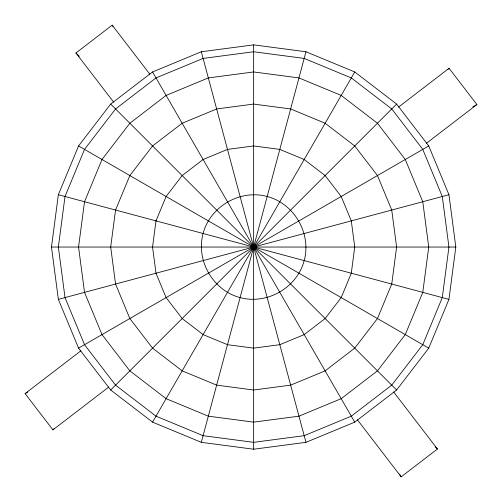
<?xml version="1.0" encoding="UTF-8"?>
<svg xmlns="http://www.w3.org/2000/svg" width="502" height="502" viewBox="0 0 502 502"><rect width="100%" height="100%" fill="white"/><g stroke="black" fill="none" stroke-linecap="round" stroke-linejoin="round"><path stroke-width="0.75" d="M51.474 247.047L58.357 194.72L78.557 145.956L110.685 104.083L152.558 71.955L201.321 51.756L253.648 44.866L305.975 51.756L354.738 71.955L396.611 104.083L428.739 145.956L448.939 194.72L455.829 247.047L448.939 299.374L428.739 348.137L396.611 390.01L354.738 422.138L305.975 442.337L253.648 449.227L201.321 442.337L152.558 422.138L110.685 390.01L78.557 348.137L58.357 299.374L51.474 247.047L455.829 247.047M201.321 442.337L305.975 51.756M152.558 422.138L354.738 71.955M80.929 350.772L25.1 393.612L52.923 429.875L54.586 428.212M110.685 390.01L396.611 104.083M447.966 69.395L449.077 68.285L476.9 104.548L426.273 143.396M113.621 102.101L75.94 52.992L112.203 25.163L149.885 74.277M398.45 107.133L449.077 68.285M52.923 429.875L108.752 387.036M357.38 419.772L401.167 476.837L437.43 449.008L393.643 391.943M472.828 106.901L476.9 104.548M78.557 348.137L428.739 145.956M25.1 393.612L27.817 392.043M58.357 299.374L448.939 194.72M58.357 194.72L448.939 299.374M78.557 145.956L428.739 348.137M75.94 52.992L79.266 56.318M110.685 104.083L396.611 390.01M435.209 446.793L437.43 449.008M399.598 474.12L401.167 476.837M152.558 71.955L354.738 422.138M112.203 25.163L112.981 26.524M201.321 51.756L305.975 442.337M253.648 44.866L253.648 449.227M65.015 196.502L58.357 247.047L65.015 297.592L84.524 344.692L115.56 385.134L156.003 416.171L203.103 435.68L253.648 442.337L304.193 435.68L351.293 416.171L391.742 385.134L422.778 344.692L442.287 297.592L448.939 247.047L442.287 196.502L422.778 149.401L391.742 108.953L351.293 77.923L304.193 58.414L253.648 51.756L203.103 58.414L156.003 77.923L115.56 108.953L84.524 149.401L65.015 196.502M84.524 201.729L78.557 247.047L84.524 292.365L102.013 334.596L129.842 370.852L166.106 398.682L208.33 416.171L253.648 422.138L298.966 416.171L341.197 398.682L377.46 370.852L405.283 334.596L422.778 292.365L428.739 247.047L422.778 201.729L405.283 159.498L377.46 123.241L341.197 95.411L298.966 77.923L253.648 71.955L208.33 77.923L166.106 95.411L129.842 123.241L102.013 159.498L84.524 201.729M115.56 210.043L110.685 247.047L115.56 284.05L129.842 318.525L152.558 348.137L182.17 370.852L216.651 385.134L253.648 390.01L290.652 385.134L325.133 370.852L354.738 348.137L377.46 318.525L391.742 284.05L396.611 247.047L391.742 210.043L377.46 175.568L354.738 145.956L325.133 123.241L290.652 108.953L253.648 104.083L216.651 108.953L182.17 123.241L152.558 145.956L129.842 175.568L115.56 210.043M156.003 220.88L152.558 247.047L156.003 273.213L166.106 297.592L182.17 318.525L203.103 334.596L227.488 344.692L253.648 348.137L279.815 344.692L304.193 334.596L325.133 318.525L341.197 297.592L351.293 273.213L354.738 247.047L351.293 220.88L341.197 196.502L325.133 175.568L304.193 159.498L279.815 149.401L253.648 145.956L227.488 149.401L203.103 159.498L182.17 175.568L166.106 196.502L156.003 220.88M203.103 233.505C195.686 260.513 213.011 290.514 240.107 297.592C267.114 305.009 297.115 287.69 304.193 260.588C311.61 233.581 294.291 203.58 267.196 196.502C240.188 189.085 210.181 206.404 203.103 233.505"/></g></svg>
